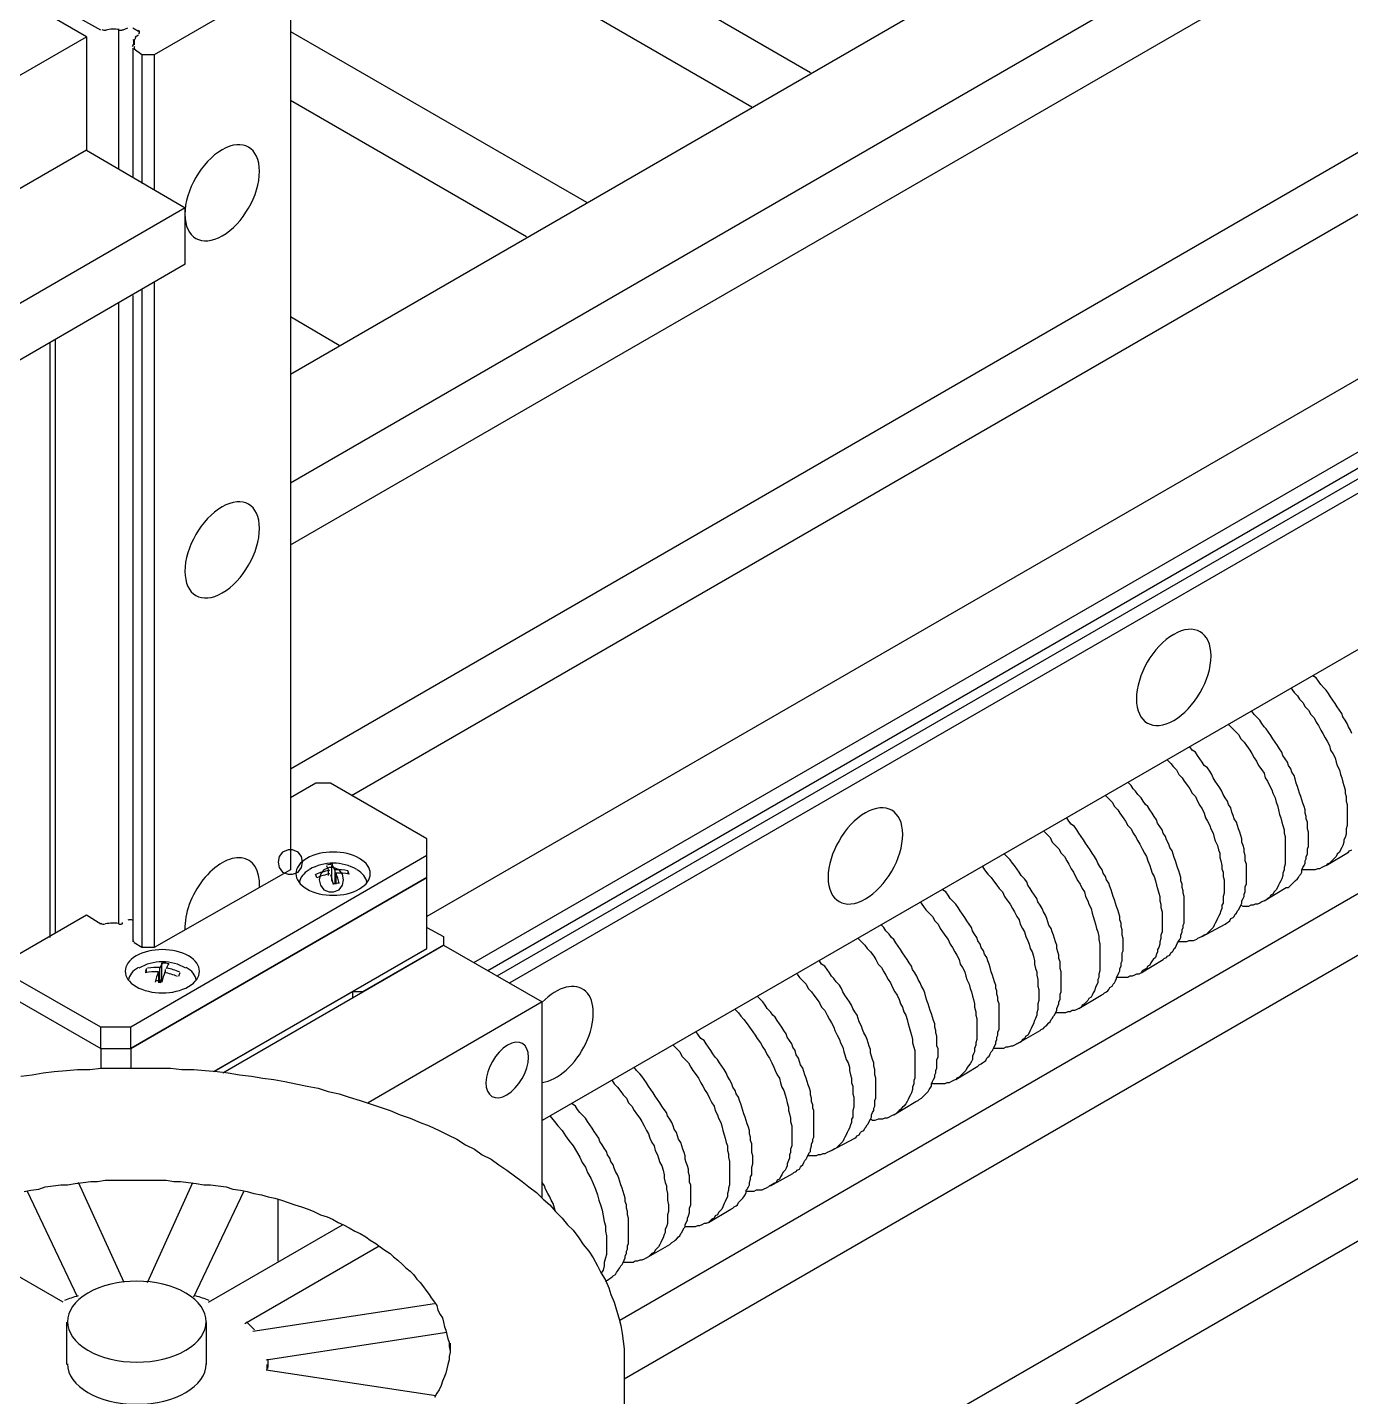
# Model space of a CAD drawing. Extents: x 23 to 317, y -101 to 289.
# Drawn here: x 177.56 to 195.46, y 144.58 to 163.11 of the extents above; entities that cross this region are included whole.
import ezdxf

# ---------------------------------------------------------------- set-up
doc = ezdxf.new("R2010")
doc.units = 0
doc.layers.get('0').update_dxf_attribs({"linetype": 'CONTINUOUS'})

msp = doc.modelspace()

# ---------------------------------------------------------------- linework, layer by layer
at = {"color": 7}
for points in [[(181.114986, 158.419117), (214.029768, 177.435546)], [(181.114986, 156.948233), (215.155445, 176.61005)], [(181.114986, 156.107727), (216.086004, 176.29486)], [(181.114986, 153.075905), (218.502457, 174.673886)], [(181.940482, 152.715689), (219.433016, 174.373706)], [(219.387989, 172.107344), (182.961095, 151.079705)], [(220.108422, 171.537001), (183.591474, 150.449327)], [(220.408602, 171.491974), (183.786591, 150.344263)], [(220.558692, 171.431938), (183.906663, 150.269218)], [(220.633737, 171.281848), (184.086772, 150.179164)], [(173.415358, 171.011685), (188.154216, 162.50157)], [(172.364726, 170.696496), (187.358738, 162.036291)], [(220.633737, 169.165576), (184.522033, 148.318046)], [(178.353326, 162.981859), (175.006314, 164.918023), (163.479386, 168.880404), (155.119361, 164.047499)], [(178.548443, 163.071913), (177.933073, 163.417121), (177.933073, 163.522184), (178.458389, 163.822364)], [(180.994913, 163.972454), (181.114986, 163.897409), (181.114986, 163.807355), (179.268876, 162.741715), (179.103777, 162.741715), (178.998714, 162.81676)], [(181.114986, 163.807355), (181.114986, 151.710084)], [(178.908659, 163.101931), (178.848623, 163.071913)], [(179.05875, 163.056904), (178.983705, 163.101931)], [(165.310487, 155.46234), (178.353326, 162.981859), (178.353326, 161.450939), (165.310487, 153.91641), (165.310487, 155.46234)], [(178.788587, 163.071913), (178.788587, 161.195785)], [(178.998714, 162.951841), (178.998714, 162.876796)], [(179.013723, 162.981859), (179.05875, 163.011877)], [(181.114986, 163.056904), (185.122394, 160.745515)], [(178.983705, 162.831769), (178.983705, 161.075713)], [(179.103777, 162.741715), (179.103777, 161.000668)], [(179.268876, 162.741715), (179.268876, 160.910614)], [(185.572665, 145.616422), (215.155445, 162.711697)], [(185.632701, 144.820944), (215.965932, 162.336471)], [(181.114986, 162.126345), (184.311907, 160.280235)], [(178.353326, 161.450939), (179.689129, 160.67047)], [(179.689129, 159.90501), (179.689129, 160.67047), (176.342117, 158.734306)], [(186.293098, 142.179356), (218.502457, 160.775533)], [(187.238666, 141.879176), (219.433016, 160.475352)], [(179.689129, 159.90501), (176.342117, 157.968846), (175.516621, 158.449135)], [(179.103777, 159.559802), (179.103777, 150.659453)], [(179.268876, 159.664865), (179.268876, 150.659453)], [(178.788587, 159.379694), (178.788587, 150.974642)], [(178.983705, 159.484757), (178.983705, 150.734498)], [(181.114986, 159.199586), (181.775382, 158.809351)], [(177.858028, 158.839369), (177.858028, 150.794534)], [(177.933073, 158.884396), (177.933073, 150.85457)], [(195.478619, 153.556194), (195.463609, 153.601221), (195.433591, 153.646248), (195.418582, 153.691275), (195.388564, 153.736302), (195.358546, 153.781329), (195.343537, 153.826356), (195.313519, 153.871383), (195.283501, 153.91641), (195.253483, 153.961437), (195.223465, 154.006464), (195.193447, 154.051492), (195.163429, 154.096519), (195.133411, 154.141546), (195.103393, 154.171564), (195.058366, 154.216591), (195.028348, 154.261618), (194.99833, 154.306645), (194.953303, 154.336663)], [(194.653122, 154.171564), (194.698149, 154.111528), (194.743176, 154.066501), (194.773195, 154.021474), (194.818222, 153.976446), (194.84824, 153.91641), (194.893267, 153.871383), (194.923285, 153.811347), (194.968312, 153.76632), (194.99833, 153.706284), (195.028348, 153.661257), (195.058366, 153.601221), (195.088384, 153.556194), (195.118402, 153.496158), (195.14842, 153.451131), (195.178438, 153.391095), (195.193447, 153.331059), (195.223465, 153.286031), (195.253483, 153.225995), (195.268492, 153.165959), (195.283501, 153.120932), (195.313519, 153.060896), (195.328528, 153.00086), (195.343537, 152.955833), (195.358546, 152.895797), (195.373555, 152.85077), (195.388564, 152.790734), (195.388564, 152.745707), (195.403573, 152.70068), (195.403573, 152.640644), (195.418582, 152.595617), (195.418582, 152.550589), (195.418582, 152.490553), (195.418582, 152.445526), (195.418582, 152.400499), (195.418582, 152.355472), (195.418582, 152.310445), (195.403573, 152.265418), (195.403573, 152.2354), (195.403573, 152.190373), (195.388564, 152.145346), (195.373555, 152.115328), (195.373555, 152.08531), (195.358546, 152.040283), (195.343537, 152.010265), (195.328528, 151.980247), (195.313519, 151.950229), (195.283501, 151.920211), (195.268492, 151.890193), (195.253483, 151.875184), (195.223465, 151.845165), (195.208456, 151.830156), (195.178438, 151.800138), (195.14842, 151.785129), (195.133411, 151.77012), (195.103393, 151.755111), (195.073375, 151.740102), (195.043357, 151.725093), (195.013339, 151.725093), (194.983321, 151.710084), (194.953303, 151.710084), (194.908276, 151.710084), (194.878258, 151.710084), (194.84824, 151.710084), (194.803213, 151.710084)], [(194.593086, 151.46994), (194.623104, 151.46994), (194.638113, 151.484949), (194.668131, 151.514967), (194.68314, 151.529976), (194.698149, 151.544985), (194.713158, 151.559994), (194.743176, 151.590012), (194.758186, 151.605021), (194.773195, 151.635039), (194.788204, 151.650048), (194.803213, 151.680066), (194.803213, 151.710084), (194.818222, 151.740102), (194.833231, 151.77012), (194.84824, 151.800138), (194.84824, 151.830156), (194.863249, 151.860175), (194.863249, 151.890193), (194.878258, 151.920211), (194.878258, 151.965238), (194.878258, 151.995256), (194.893267, 152.025274), (194.893267, 152.070301), (194.893267, 152.115328), (194.893267, 152.145346), (194.893267, 152.190373), (194.893267, 152.220391), (194.878258, 152.265418), (194.878258, 152.310445), (194.878258, 152.355472), (194.863249, 152.400499), (194.863249, 152.430517), (194.84824, 152.475544), (194.84824, 152.520571), (194.833231, 152.565598), (194.818222, 152.610626), (194.803213, 152.655653), (194.788204, 152.70068), (194.773195, 152.745707), (194.758186, 152.790734), (194.743176, 152.835761), (194.728167, 152.880788), (194.713158, 152.940824), (194.698149, 152.985851), (194.668131, 153.030878), (194.653122, 153.075905), (194.623104, 153.120932), (194.608095, 153.165959), (194.578077, 153.210986), (194.548059, 153.256013), (194.53305, 153.301041), (194.503032, 153.346068), (194.473014, 153.391095), (194.442996, 153.436122), (194.412978, 153.481149), (194.38296, 153.526176), (194.352942, 153.571203), (194.322924, 153.61623), (194.292906, 153.646248), (194.262888, 153.691275), (194.23287, 153.736302), (194.187843, 153.781329), (194.157825, 153.811347), (194.127807, 153.856374)], [(193.812617, 153.676266), (193.857644, 153.631239), (193.902671, 153.586212), (193.947698, 153.541185), (193.977716, 153.481149), (194.022743, 153.436122), (194.052762, 153.391095), (194.097789, 153.331059), (194.127807, 153.286031), (194.157825, 153.225995), (194.187843, 153.180968), (194.217861, 153.120932), (194.262888, 153.060896), (194.292906, 153.015869), (194.307915, 152.955833), (194.337933, 152.910806), (194.367951, 152.85077), (194.397969, 152.790734), (194.412978, 152.745707), (194.442996, 152.685671), (194.458005, 152.625635), (194.473014, 152.580608), (194.488023, 152.520571), (194.503032, 152.460535), (194.518041, 152.415508), (194.53305, 152.355472), (194.548059, 152.310445), (194.563068, 152.250409), (194.563068, 152.205382), (194.578077, 152.160355), (194.578077, 152.100319), (194.578077, 152.055292), (194.578077, 152.010265), (194.578077, 151.965238), (194.578077, 151.920211), (194.578077, 151.875184), (194.578077, 151.830156), (194.578077, 151.785129), (194.563068, 151.740102), (194.563068, 151.710084), (194.548059, 151.665057), (194.548059, 151.635039), (194.53305, 151.590012), (194.518041, 151.559994), (194.503032, 151.529976), (194.488023, 151.499958), (194.473014, 151.46994), (194.458005, 151.439922), (194.427987, 151.409904), (194.412978, 151.379886), (194.38296, 151.364877), (194.367951, 151.334859), (194.337933, 151.31985), (194.322924, 151.304841), (194.292906, 151.289832), (194.262888, 151.274823), (194.23287, 151.259814), (194.202852, 151.244805), (194.172834, 151.244805), (194.142816, 151.229796), (194.112798, 151.229796), (194.08278, 151.214787), (194.037752, 151.214787), (194.007734, 151.214787), (193.977716, 151.229796)], [(193.76759, 150.974642), (193.782599, 150.989651), (193.812617, 151.00466), (193.827626, 151.019669), (193.842635, 151.049687), (193.872653, 151.064696), (193.887662, 151.079705), (193.902671, 151.109723), (193.91768, 151.124732), (193.932689, 151.154751), (193.947698, 151.16976), (193.962707, 151.199778), (193.977716, 151.229796), (193.992725, 151.259814), (193.992725, 151.289832), (194.007734, 151.31985), (194.022743, 151.349868), (194.022743, 151.379886), (194.037752, 151.409904), (194.037752, 151.439922), (194.037752, 151.484949), (194.052762, 151.514967), (194.052762, 151.544985), (194.052762, 151.590012), (194.052762, 151.62003), (194.052762, 151.665057), (194.052762, 151.710084), (194.052762, 151.740102), (194.052762, 151.785129), (194.037752, 151.830156), (194.037752, 151.875184), (194.037752, 151.905202), (194.022743, 151.950229), (194.022743, 151.995256), (194.007734, 152.040283), (193.992725, 152.08531), (193.992725, 152.130337), (193.977716, 152.175364), (193.962707, 152.220391), (193.947698, 152.265418), (193.932689, 152.310445), (193.91768, 152.355472), (193.887662, 152.400499), (193.872653, 152.445526), (193.857644, 152.490553), (193.842635, 152.550589), (193.812617, 152.595617), (193.797608, 152.640644), (193.76759, 152.685671), (193.737572, 152.730698), (193.722563, 152.775725), (193.692545, 152.820752), (193.662527, 152.865779), (193.632509, 152.910806), (193.602491, 152.955833), (193.587482, 153.00086), (193.557464, 153.045887), (193.527446, 153.090914), (193.482419, 153.120932), (193.452401, 153.165959), (193.422383, 153.210986), (193.392365, 153.256013), (193.362347, 153.301041), (193.317319, 153.331059), (193.287301, 153.376086)], [(192.987121, 153.195977), (193.032148, 153.15095), (193.062166, 153.105923), (193.107193, 153.060896), (193.137211, 153.00086), (193.182238, 152.955833), (193.212256, 152.910806), (193.257283, 152.85077), (193.287301, 152.805743), (193.317319, 152.745707), (193.362347, 152.70068), (193.392365, 152.640644), (193.422383, 152.580608), (193.452401, 152.53558), (193.482419, 152.475544), (193.497428, 152.415508), (193.527446, 152.370481), (193.557464, 152.310445), (193.572473, 152.265418), (193.602491, 152.205382), (193.6175, 152.145346), (193.632509, 152.100319), (193.662527, 152.040283), (193.677536, 151.980247), (193.692545, 151.93522), (193.692545, 151.875184), (193.707554, 151.830156), (193.722563, 151.77012), (193.722563, 151.725093), (193.737572, 151.680066), (193.737572, 151.62003), (193.752581, 151.575003), (193.752581, 151.529976), (193.752581, 151.484949), (193.752581, 151.439922), (193.752581, 151.394895), (193.737572, 151.349868), (193.737572, 151.304841), (193.737572, 151.259814), (193.722563, 151.229796), (193.722563, 151.184769), (193.707554, 151.154751), (193.692545, 151.109723), (193.677536, 151.079705), (193.662527, 151.049687), (193.647518, 151.019669), (193.632509, 150.989651), (193.6175, 150.959633), (193.602491, 150.929615), (193.572473, 150.899597), (193.557464, 150.884588), (193.527446, 150.85457), (193.512437, 150.839561), (193.482419, 150.824552), (193.452401, 150.809543), (193.422383, 150.794534), (193.392365, 150.779525), (193.377356, 150.764516), (193.332329, 150.749507), (193.30231, 150.749507), (193.272292, 150.749507), (193.242274, 150.734498), (193.212256, 150.734498), (193.167229, 150.734498), (193.137211, 150.734498)], [(192.927085, 150.494354), (192.942094, 150.509363), (192.972112, 150.524372), (192.987121, 150.539381), (193.017139, 150.55439), (193.032148, 150.584408), (193.047157, 150.599417), (193.062166, 150.614426), (193.077175, 150.644444), (193.092184, 150.659453), (193.107193, 150.689471), (193.122202, 150.719489), (193.137211, 150.749507), (193.15222, 150.764516), (193.167229, 150.794534), (193.167229, 150.824552), (193.182238, 150.869579), (193.182238, 150.899597), (193.197247, 150.929615), (193.197247, 150.959633), (193.212256, 150.989651), (193.212256, 151.034678), (193.212256, 151.064696), (193.212256, 151.109723), (193.212256, 151.139741), (193.212256, 151.184769), (193.212256, 151.229796), (193.212256, 151.259814), (193.212256, 151.304841), (193.212256, 151.349868), (193.197247, 151.394895), (193.197247, 151.424913), (193.182238, 151.46994), (193.182238, 151.514967), (193.167229, 151.559994), (193.167229, 151.605021), (193.15222, 151.650048), (193.137211, 151.695075), (193.122202, 151.740102), (193.107193, 151.785129), (193.092184, 151.830156), (193.077175, 151.875184), (193.062166, 151.920211), (193.047157, 151.965238), (193.017139, 152.010265), (193.00213, 152.055292), (192.972112, 152.115328), (192.957103, 152.160355), (192.927085, 152.205382), (192.912076, 152.250409), (192.882058, 152.295436), (192.85204, 152.340463), (192.837031, 152.38549), (192.807013, 152.430517), (192.776995, 152.475544), (192.746977, 152.520571), (192.716959, 152.565598), (192.686941, 152.595617), (192.656923, 152.640644), (192.626905, 152.685671), (192.581877, 152.730698), (192.551859, 152.775725), (192.521841, 152.805743), (192.491823, 152.85077), (192.446796, 152.895797)], [(182.961095, 151.905202), (182.961095, 152.130337), (181.65531, 152.880788), (181.460193, 152.880788), (181.114986, 152.685671)], [(192.146616, 152.715689), (192.191643, 152.670662), (192.23667, 152.625635), (192.266688, 152.565598), (192.311715, 152.520571), (192.341733, 152.475544), (192.38676, 152.415508), (192.416778, 152.370481), (192.446796, 152.310445), (192.491823, 152.265418), (192.521841, 152.205382), (192.551859, 152.160355), (192.581877, 152.100319), (192.611896, 152.055292), (192.641914, 151.995256), (192.671932, 151.93522), (192.70195, 151.890193), (192.716959, 151.830156), (192.746977, 151.77012), (192.761986, 151.725093), (192.776995, 151.665057), (192.807013, 151.62003), (192.822022, 151.559994), (192.837031, 151.499958), (192.85204, 151.454931), (192.867049, 151.394895), (192.882058, 151.349868), (192.882058, 151.289832), (192.897067, 151.244805), (192.897067, 151.199778), (192.912076, 151.139741), (192.912076, 151.094714), (192.912076, 151.049687), (192.912076, 151.00466), (192.912076, 150.959633), (192.912076, 150.914606), (192.912076, 150.869579), (192.897067, 150.824552), (192.897067, 150.779525), (192.882058, 150.734498), (192.882058, 150.70448), (192.867049, 150.659453), (192.85204, 150.629435), (192.85204, 150.599417), (192.837031, 150.569399), (192.822022, 150.524372), (192.792004, 150.494354), (192.776995, 150.479345), (192.761986, 150.449327), (192.746977, 150.419308), (192.716959, 150.404299), (192.70195, 150.374281), (192.671932, 150.359272), (192.641914, 150.344263), (192.626905, 150.314245), (192.596886, 150.299236), (192.566868, 150.299236), (192.53685, 150.284227), (192.506832, 150.269218), (192.476814, 150.269218), (192.446796, 150.254209), (192.401769, 150.254209), (192.371751, 150.254209), (192.341733, 150.254209), (192.296706, 150.254209)], [(192.08658, 150.014065), (192.116598, 150.029074), (192.131607, 150.044083), (192.161625, 150.059092), (192.176634, 150.074101), (192.191643, 150.08911), (192.206652, 150.119128), (192.23667, 150.134137), (192.251679, 150.164155), (192.266688, 150.179164), (192.281697, 150.209182), (192.296706, 150.2392), (192.296706, 150.254209), (192.311715, 150.284227), (192.326724, 150.314245), (192.341733, 150.344263), (192.341733, 150.374281), (192.356742, 150.404299), (192.356742, 150.449327), (192.371751, 150.479345), (192.371751, 150.509363), (192.371751, 150.539381), (192.371751, 150.584408), (192.38676, 150.614426), (192.38676, 150.659453), (192.38676, 150.70448), (192.38676, 150.734498), (192.38676, 150.779525), (192.371751, 150.824552), (192.371751, 150.85457), (192.371751, 150.899597), (192.356742, 150.944624), (192.356742, 150.989651), (192.341733, 151.034678), (192.341733, 151.079705), (192.326724, 151.124732), (192.311715, 151.16976), (192.296706, 151.214787), (192.281697, 151.259814), (192.266688, 151.304841), (192.251679, 151.349868), (192.23667, 151.394895), (192.221661, 151.439922), (192.206652, 151.484949), (192.191643, 151.529976), (192.161625, 151.575003), (192.146616, 151.62003), (192.116598, 151.665057), (192.101589, 151.710084), (192.071571, 151.755111), (192.041553, 151.800138), (192.026544, 151.845165), (191.996526, 151.890193), (191.966508, 151.93522), (191.93649, 151.980247), (191.906472, 152.025274), (191.876453, 152.070301), (191.846435, 152.115328), (191.816417, 152.160355), (191.786399, 152.205382), (191.756381, 152.250409), (191.726363, 152.295436), (191.681336, 152.325454), (191.651318, 152.370481), (191.6213, 152.415508)], [(191.306111, 152.2354), (191.351138, 152.190373), (191.396165, 152.145346), (191.426183, 152.08531), (191.47121, 152.040283), (191.516237, 151.995256), (191.546255, 151.93522), (191.591282, 151.890193), (191.6213, 151.830156), (191.651318, 151.785129), (191.681336, 151.725093), (191.711354, 151.680066), (191.741372, 151.62003), (191.77139, 151.559994), (191.801408, 151.514967), (191.831426, 151.454931), (191.861444, 151.409904), (191.876453, 151.349868), (191.906472, 151.289832), (191.921481, 151.244805), (191.951499, 151.184769), (191.966508, 151.124732), (191.981517, 151.079705), (191.996526, 151.019669), (192.011535, 150.974642), (192.026544, 150.914606), (192.041553, 150.869579), (192.056562, 150.809543), (192.056562, 150.764516), (192.071571, 150.70448), (192.071571, 150.659453), (192.071571, 150.614426), (192.071571, 150.569399), (192.071571, 150.524372), (192.071571, 150.464336), (192.071571, 150.419308), (192.071571, 150.38929), (192.071571, 150.344263), (192.056562, 150.299236), (192.056562, 150.254209), (192.041553, 150.224191), (192.041553, 150.179164), (192.026544, 150.149146), (192.011535, 150.119128), (191.996526, 150.074101), (191.981517, 150.044083), (191.966508, 150.014065), (191.951499, 149.984047), (191.921481, 149.969038), (191.906472, 149.93902), (191.876453, 149.909002), (191.861444, 149.893993), (191.831426, 149.878984), (191.816417, 149.848966), (191.786399, 149.833957), (191.756381, 149.818948), (191.726363, 149.803939), (191.696345, 149.803939), (191.666327, 149.78893), (191.636309, 149.78893), (191.606291, 149.773921), (191.576273, 149.773921), (191.531246, 149.773921), (191.501228, 149.773921), (191.47121, 149.773921)], [(195.433591, 151.950229), (195.4486, 151.965238), (195.478619, 151.980247)], [(178.953687, 149.293632), (182.961095, 151.605021), (182.961095, 151.905202), (178.953687, 149.578803)], [(181.114986, 151.815147), (181.114986, 151.710084), (179.268876, 150.659453), (179.103777, 150.659453), (178.998714, 150.719489)], [(191.261084, 149.533776), (191.276093, 149.548785), (191.306111, 149.563794), (191.32112, 149.578803), (191.336129, 149.593812), (191.351138, 149.608821), (191.381156, 149.638839), (191.396165, 149.653848), (191.411174, 149.683866), (191.426183, 149.698875), (191.441192, 149.728894), (191.456201, 149.743903), (191.47121, 149.773921), (191.486219, 149.803939), (191.486219, 149.833957), (191.501228, 149.863975), (191.516237, 149.893993), (191.516237, 149.924011), (191.531246, 149.954029), (191.531246, 149.999056), (191.531246, 150.029074), (191.546255, 150.059092), (191.546255, 150.104119), (191.546255, 150.134137), (191.546255, 150.179164), (191.546255, 150.209182), (191.546255, 150.254209), (191.546255, 150.299236), (191.546255, 150.329254), (191.531246, 150.374281), (191.531246, 150.419308), (191.531246, 150.464336), (191.516237, 150.509363), (191.516237, 150.55439), (191.501228, 150.599417), (191.486219, 150.644444), (191.486219, 150.689471), (191.47121, 150.734498), (191.456201, 150.779525), (191.441192, 150.824552), (191.426183, 150.869579), (191.411174, 150.914606), (191.381156, 150.959633), (191.366147, 151.00466), (191.351138, 151.049687), (191.336129, 151.094714), (191.306111, 151.139741), (191.291102, 151.184769), (191.261084, 151.229796), (191.231066, 151.274823), (191.216057, 151.31985), (191.186039, 151.364877), (191.15602, 151.409904), (191.126002, 151.454931), (191.095984, 151.499958), (191.080975, 151.544985), (191.050957, 151.590012), (191.00593, 151.635039), (190.975912, 151.680066), (190.945894, 151.725093), (190.915876, 151.77012), (190.885858, 151.800138), (190.85584, 151.845165), (190.810813, 151.890193), (190.780795, 151.920211)], [(195.133411, 151.77012), (195.433591, 151.950229)], [(180.079363, 148.978442), (182.961095, 150.644444), (182.961095, 151.605021), (178.953687, 149.293632)], [(181.625292, 151.695075), (181.625292, 151.635039)], [(181.670319, 151.77012), (181.670319, 151.575003)], [(181.715346, 151.710084), (181.715346, 151.514967)], [(181.730355, 151.650048), (181.730355, 151.514967)], [(181.895455, 151.650048), (181.895455, 151.695075)], [(190.480615, 151.755111), (190.510633, 151.710084), (190.55566, 151.650048), (190.600687, 151.605021), (190.630705, 151.559994), (190.675732, 151.499958), (190.70575, 151.454931), (190.750777, 151.409904), (190.780795, 151.349868), (190.810813, 151.304841), (190.85584, 151.244805), (190.885858, 151.184769), (190.915876, 151.139741), (190.945894, 151.079705), (190.975912, 151.034678), (190.990921, 150.974642), (191.020939, 150.914606), (191.050957, 150.869579), (191.065966, 150.809543), (191.095984, 150.749507), (191.110993, 150.70448), (191.126002, 150.644444), (191.15602, 150.599417), (191.17103, 150.539381), (191.186039, 150.479345), (191.186039, 150.434318), (191.201048, 150.374281), (191.216057, 150.329254), (191.216057, 150.284227), (191.231066, 150.224191), (191.231066, 150.179164), (191.231066, 150.134137), (191.246075, 150.08911), (191.246075, 150.029074), (191.246075, 149.984047), (191.246075, 149.93902), (191.231066, 149.893993), (191.231066, 149.863975), (191.231066, 149.818948), (191.216057, 149.773921), (191.216057, 149.743903), (191.201048, 149.698875), (191.186039, 149.668857), (191.17103, 149.62383), (191.15602, 149.593812), (191.141011, 149.563794), (191.126002, 149.533776), (191.110993, 149.503758), (191.095984, 149.47374), (191.065966, 149.458731), (191.050957, 149.428713), (191.020939, 149.413704), (191.00593, 149.383686), (190.975912, 149.368677), (190.945894, 149.353668), (190.915876, 149.338659), (190.885858, 149.32365), (190.870849, 149.32365), (190.825822, 149.308641), (190.795804, 149.308641), (190.765786, 149.293632), (190.735768, 149.293632), (190.70575, 149.293632), (190.660723, 149.293632), (190.630705, 149.293632)], [(181.670319, 151.575003), (181.700337, 151.514967)], [(190.420578, 149.053488), (190.435587, 149.068497), (190.465606, 149.083506), (190.480615, 149.098515), (190.510633, 149.113524), (190.525642, 149.128533), (190.540651, 149.158551), (190.55566, 149.17356), (190.570669, 149.188569), (190.585678, 149.218587), (190.600687, 149.248605), (190.615696, 149.263614), (190.630705, 149.293632), (190.645714, 149.32365), (190.660723, 149.353668), (190.660723, 149.383686), (190.675732, 149.413704), (190.675732, 149.443722), (190.690741, 149.47374), (190.690741, 149.518767), (190.70575, 149.548785), (190.70575, 149.578803), (190.70575, 149.62383), (190.70575, 149.653848), (190.70575, 149.698875), (190.70575, 149.728894), (190.70575, 149.773921), (190.70575, 149.818948), (190.70575, 149.848966), (190.70575, 149.893993), (190.690741, 149.93902), (190.690741, 149.984047), (190.675732, 150.029074), (190.675732, 150.074101), (190.660723, 150.104119), (190.660723, 150.149146), (190.645714, 150.194173), (190.630705, 150.2392), (190.615696, 150.284227), (190.600687, 150.329254), (190.585678, 150.38929), (190.570669, 150.434318), (190.55566, 150.479345), (190.540651, 150.524372), (190.510633, 150.569399), (190.495624, 150.614426), (190.465606, 150.659453), (190.450597, 150.70448), (190.420578, 150.749507), (190.405569, 150.794534), (190.375551, 150.839561), (190.345533, 150.884588), (190.330524, 150.929615), (190.300506, 150.974642), (190.270488, 151.019669), (190.24047, 151.064696), (190.210452, 151.109723), (190.180434, 151.154751), (190.150416, 151.199778), (190.120398, 151.244805), (190.075371, 151.289832), (190.045353, 151.31985), (190.015335, 151.364877), (189.985317, 151.409904), (189.94029, 151.439922)], [(194.292906, 151.289832), (194.593086, 151.46994)], [(189.640109, 151.274823), (189.685136, 151.214787), (189.715154, 151.16976), (189.760182, 151.124732), (189.805209, 151.079705), (189.835227, 151.019669), (189.880254, 150.974642), (189.910272, 150.914606), (189.94029, 150.869579), (189.985317, 150.809543), (190.015335, 150.764516), (190.045353, 150.70448), (190.075371, 150.659453), (190.105389, 150.599417), (190.135407, 150.55439), (190.165425, 150.494354), (190.180434, 150.434318), (190.210452, 150.38929), (190.24047, 150.329254), (190.255479, 150.269218), (190.270488, 150.224191), (190.300506, 150.164155), (190.315515, 150.104119), (190.330524, 150.059092), (190.345533, 149.999056), (190.360542, 149.954029), (190.375551, 149.893993), (190.375551, 149.848966), (190.39056, 149.78893), (190.39056, 149.743903), (190.405569, 149.698875), (190.405569, 149.653848), (190.405569, 149.593812), (190.405569, 149.548785), (190.405569, 149.503758), (190.405569, 149.458731), (190.405569, 149.413704), (190.39056, 149.368677), (190.39056, 149.338659), (190.375551, 149.293632), (190.375551, 149.248605), (190.360542, 149.218587), (190.345533, 149.188569), (190.345533, 149.143542), (190.330524, 149.113524), (190.315515, 149.083506), (190.285497, 149.053488), (190.270488, 149.02347), (190.255479, 148.993452), (190.24047, 148.978442), (190.210452, 148.948424), (190.195443, 148.933415), (190.165425, 148.903397), (190.135407, 148.888388), (190.120398, 148.873379), (190.09038, 148.85837), (190.060362, 148.843361), (190.030344, 148.828352), (190.000326, 148.828352), (189.970308, 148.813343), (189.94029, 148.813343), (189.895263, 148.813343), (189.865245, 148.813343), (189.835227, 148.813343), (189.7902, 148.813343)], [(178.548443, 150.974642), (178.353326, 151.094714), (177.242658, 150.449327), (177.242658, 150.329254), (177.242658, 150.044083), (178.548443, 149.293632), (178.548443, 149.578803), (177.242658, 150.329254)], [(178.848623, 150.989651), (178.833614, 150.989651)], [(182.961095, 150.929615), (183.18623, 150.809543), (183.18623, 150.689471), (182.090572, 150.059092), (181.955491, 150.059092), (181.955491, 149.984047)], [(189.580073, 148.573199), (189.610091, 148.588208), (189.6251, 148.603217), (189.655118, 148.618226), (189.670127, 148.633235), (189.685136, 148.648244), (189.700145, 148.663253), (189.730164, 148.693271), (189.745173, 148.70828), (189.760182, 148.738298), (189.775191, 148.753307), (189.7902, 148.783325), (189.7902, 148.813343), (189.805209, 148.843361), (189.820218, 148.873379), (189.835227, 148.903397), (189.835227, 148.933415), (189.850236, 148.963433), (189.850236, 148.993452), (189.865245, 149.02347), (189.865245, 149.068497), (189.865245, 149.098515), (189.865245, 149.143542), (189.880254, 149.17356), (189.880254, 149.218587), (189.880254, 149.248605), (189.880254, 149.293632), (189.865245, 149.32365), (189.865245, 149.368677), (189.865245, 149.413704), (189.865245, 149.458731), (189.850236, 149.503758), (189.850236, 149.533776), (189.835227, 149.578803), (189.835227, 149.62383), (189.820218, 149.668857), (189.805209, 149.713885), (189.7902, 149.758912), (189.775191, 149.803939), (189.760182, 149.848966), (189.745173, 149.893993), (189.730164, 149.93902), (189.715154, 149.984047), (189.700145, 150.044083), (189.685136, 150.08911), (189.655118, 150.134137), (189.640109, 150.179164), (189.610091, 150.224191), (189.595082, 150.269218), (189.565064, 150.314245), (189.535046, 150.359272), (189.520037, 150.404299), (189.490019, 150.449327), (189.460001, 150.494354), (189.429983, 150.539381), (189.399965, 150.584408), (189.369947, 150.629435), (189.339929, 150.674462), (189.309911, 150.719489), (189.279893, 150.764516), (189.249875, 150.794534), (189.219857, 150.839561), (189.17483, 150.884588), (189.144812, 150.929615), (189.114794, 150.959633)], [(193.452401, 150.809543), (193.76759, 150.974642)], [(180.199435, 148.963433), (183.18623, 150.689471)], [(183.18623, 150.689471), (184.522033, 149.924011)], [(188.799604, 150.779525), (188.844631, 150.734498), (188.889658, 150.689471), (188.919676, 150.644444), (188.964703, 150.599417), (189.009731, 150.539381), (189.039749, 150.494354), (189.069767, 150.434318), (189.114794, 150.38929), (189.144812, 150.329254), (189.17483, 150.284227), (189.204848, 150.224191), (189.234866, 150.179164), (189.264884, 150.119128), (189.294902, 150.059092), (189.32492, 150.014065), (189.354938, 149.954029), (189.369947, 149.893993), (189.399965, 149.848966), (189.414974, 149.78893), (189.444992, 149.743903), (189.460001, 149.683866), (189.47501, 149.62383), (189.490019, 149.578803), (189.505028, 149.518767), (189.520037, 149.47374), (189.535046, 149.413704), (189.535046, 149.368677), (189.550055, 149.308641), (189.565064, 149.263614), (189.565064, 149.218587), (189.565064, 149.158551), (189.565064, 149.113524), (189.565064, 149.068497), (189.565064, 149.02347), (189.565064, 148.978442), (189.565064, 148.933415), (189.565064, 148.888388), (189.550055, 148.85837), (189.550055, 148.813343), (189.535046, 148.768316), (189.535046, 148.738298), (189.520037, 148.693271), (189.505028, 148.663253), (189.490019, 148.633235), (189.47501, 148.603217), (189.460001, 148.573199), (189.444992, 148.543181), (189.414974, 148.513163), (189.399965, 148.498154), (189.369947, 148.468136), (189.354938, 148.453127), (189.32492, 148.423109), (189.309911, 148.4081), (189.279893, 148.393091), (189.249875, 148.378082), (189.219857, 148.363073), (189.189839, 148.348064), (189.159821, 148.348064), (189.129803, 148.333055), (189.099785, 148.333055), (189.069767, 148.333055), (189.02474, 148.318046), (188.994721, 148.318046), (188.964703, 148.333055)], [(188.754577, 148.077901), (188.769586, 148.09291), (188.784595, 148.107919), (188.814613, 148.122928), (188.829622, 148.152946), (188.844631, 148.167955), (188.874649, 148.182964), (188.889658, 148.212982), (188.904667, 148.227991), (188.919676, 148.258009), (188.934685, 148.273019), (188.949694, 148.303037), (188.964703, 148.333055), (188.979712, 148.363073), (188.979712, 148.393091), (188.994721, 148.423109), (189.009731, 148.453127), (189.009731, 148.483145), (189.02474, 148.513163), (189.02474, 148.543181), (189.02474, 148.588208), (189.039749, 148.618226), (189.039749, 148.648244), (189.039749, 148.693271), (189.039749, 148.723289), (189.039749, 148.768316), (189.039749, 148.813343), (189.039749, 148.843361), (189.039749, 148.888388), (189.02474, 148.933415), (189.02474, 148.978442), (189.02474, 149.008461), (189.009731, 149.053488), (189.009731, 149.098515), (188.994721, 149.143542), (188.979712, 149.188569), (188.964703, 149.233596), (188.964703, 149.278623), (188.949694, 149.32365), (188.934685, 149.368677), (188.919676, 149.413704), (188.904667, 149.458731), (188.874649, 149.503758), (188.85964, 149.548785), (188.844631, 149.593812), (188.814613, 149.653848), (188.799604, 149.698875), (188.784595, 149.743903), (188.754577, 149.78893), (188.724559, 149.833957), (188.70955, 149.878984), (188.679532, 149.924011), (188.649514, 149.969038), (188.619496, 150.014065), (188.589478, 150.059092), (188.574469, 150.104119), (188.544451, 150.149146), (188.499424, 150.194173), (188.469406, 150.2392), (188.439388, 150.269218), (188.40937, 150.314245), (188.379352, 150.359272), (188.349334, 150.404299), (188.304307, 150.434318), (188.274288, 150.479345)], [(192.626905, 150.314245), (192.927085, 150.494354)], [(179.163813, 150.359272), (179.163813, 150.314245)], [(179.328912, 150.329254), (179.328912, 150.179164)], [(179.343921, 150.374281), (179.343921, 150.179164)], [(179.388948, 150.2392), (179.373939, 150.2392), (179.373939, 150.449327)], [(179.418966, 150.359272), (179.418966, 150.314245)], [(187.974108, 150.299236), (188.004126, 150.254209), (188.049153, 150.209182), (188.09418, 150.164155), (188.124198, 150.104119), (188.169225, 150.059092), (188.199243, 150.014065), (188.24427, 149.954029), (188.274288, 149.909002), (188.304307, 149.848966), (188.349334, 149.803939), (188.379352, 149.743903), (188.40937, 149.683866), (188.439388, 149.638839), (188.469406, 149.578803), (188.484415, 149.533776), (188.514433, 149.47374), (188.544451, 149.413704), (188.55946, 149.368677), (188.589478, 149.308641), (188.604487, 149.248605), (188.619496, 149.203578), (188.634505, 149.143542), (188.664523, 149.098515), (188.679532, 149.038479), (188.679532, 148.993452), (188.694541, 148.933415), (188.70955, 148.888388), (188.70955, 148.828352), (188.724559, 148.783325), (188.724559, 148.738298), (188.724559, 148.678262), (188.739568, 148.633235), (188.739568, 148.588208), (188.739568, 148.543181), (188.739568, 148.498154), (188.724559, 148.453127), (188.724559, 148.4081), (188.724559, 148.363073), (188.70955, 148.333055), (188.70955, 148.288028), (188.694541, 148.258009), (188.679532, 148.212982), (188.664523, 148.182964), (188.649514, 148.152946), (188.634505, 148.122928), (188.619496, 148.09291), (188.604487, 148.062892), (188.589478, 148.032874), (188.55946, 148.002856), (188.544451, 147.987847), (188.514433, 147.957829), (188.499424, 147.94282), (188.469406, 147.927811), (188.439388, 147.912802), (188.40937, 147.897793), (188.379352, 147.882784), (188.349334, 147.867775), (188.319316, 147.867775), (188.289298, 147.852766), (188.259279, 147.852766), (188.229261, 147.837757), (188.199243, 147.837757), (188.154216, 147.837757), (188.124198, 147.837757)], [(179.35893, 150.179164), (179.373939, 150.2392)], [(177.242658, 150.044083), (178.548443, 149.293632), (178.548443, 149.02347)], [(181.955491, 150.059092), (180.079363, 148.978442)], [(184.522033, 147.267414), (184.522033, 149.924011), (182.165617, 148.55819)], [(187.914072, 147.597613), (187.929081, 147.612622), (187.959099, 147.627631), (187.974108, 147.64264), (188.004126, 147.657649), (188.019135, 147.687667), (188.034144, 147.702676), (188.049153, 147.717685), (188.064162, 147.747703), (188.079171, 147.777721), (188.09418, 147.79273), (188.109189, 147.822748), (188.124198, 147.852766), (188.139207, 147.882784), (188.154216, 147.897793), (188.154216, 147.927811), (188.169225, 147.972838), (188.169225, 148.002856), (188.184234, 148.032874), (188.184234, 148.062892), (188.199243, 148.09291), (188.199243, 148.137937), (188.199243, 148.167955), (188.199243, 148.212982), (188.199243, 148.243), (188.199243, 148.288028), (188.199243, 148.333055), (188.199243, 148.363073), (188.199243, 148.4081), (188.199243, 148.453127), (188.184234, 148.483145), (188.184234, 148.528172), (188.169225, 148.573199), (188.169225, 148.618226), (188.154216, 148.663253), (188.154216, 148.70828), (188.139207, 148.753307), (188.124198, 148.798334), (188.109189, 148.843361), (188.09418, 148.888388), (188.079171, 148.933415), (188.064162, 148.978442), (188.049153, 149.02347), (188.019135, 149.068497), (188.004126, 149.113524), (187.989117, 149.158551), (187.959099, 149.203578), (187.94409, 149.263614), (187.914072, 149.308641), (187.899063, 149.353668), (187.869045, 149.398695), (187.839027, 149.443722), (187.824018, 149.488749), (187.794, 149.533776), (187.763982, 149.578803), (187.733964, 149.62383), (187.703946, 149.668857), (187.673928, 149.713885), (187.64391, 149.743903), (187.613892, 149.78893), (187.568865, 149.833957), (187.538846, 149.878984), (187.508828, 149.924011), (187.47881, 149.954029), (187.433783, 149.999056)], [(191.786399, 149.833957), (192.08658, 150.014065)], [(187.133603, 149.818948), (187.17863, 149.773921), (187.208648, 149.728894), (187.253675, 149.683866), (187.298702, 149.62383), (187.32872, 149.578803), (187.373747, 149.518767), (187.403765, 149.47374), (187.433783, 149.428713), (187.47881, 149.368677), (187.508828, 149.308641), (187.538846, 149.263614), (187.568865, 149.203578), (187.598883, 149.158551), (187.628901, 149.098515), (187.658919, 149.038479), (187.673928, 148.993452), (187.703946, 148.933415), (187.733964, 148.888388), (187.748973, 148.828352), (187.763982, 148.768316), (187.794, 148.723289), (187.809009, 148.663253), (187.824018, 148.618226), (187.839027, 148.55819), (187.854036, 148.498154), (187.854036, 148.453127), (187.869045, 148.4081), (187.884054, 148.348064), (187.884054, 148.303037), (187.899063, 148.243), (187.899063, 148.197973), (187.899063, 148.152946), (187.899063, 148.107919), (187.899063, 148.062892), (187.899063, 148.017865), (187.899063, 147.972838), (187.884054, 147.927811), (187.884054, 147.882784), (187.869045, 147.852766), (187.869045, 147.807739), (187.854036, 147.777721), (187.839027, 147.732694), (187.839027, 147.702676), (187.824018, 147.672658), (187.809009, 147.64264), (187.778991, 147.612622), (187.763982, 147.582604), (187.748973, 147.552586), (187.733964, 147.522567), (187.703946, 147.507558), (187.688937, 147.47754), (187.658919, 147.462531), (187.628901, 147.447522), (187.598883, 147.432513), (187.583874, 147.417504), (187.553855, 147.402495), (187.523837, 147.387486), (187.493819, 147.372477), (187.463801, 147.372477), (187.418774, 147.372477), (187.388756, 147.357468), (187.358738, 147.357468), (187.32872, 147.357468), (187.283693, 147.357468)], [(178.548443, 149.293632), (178.953687, 149.293632), (178.953687, 149.578803), (178.548443, 149.578803)], [(187.073567, 147.117324), (187.103585, 147.132333), (187.118594, 147.147342), (187.148612, 147.162351), (187.163621, 147.17736), (187.17863, 147.207378), (187.193639, 147.222387), (187.208648, 147.237396), (187.238666, 147.267414), (187.253675, 147.282423), (187.268684, 147.312441), (187.283693, 147.342459), (187.283693, 147.372477), (187.298702, 147.387486), (187.313711, 147.417504), (187.32872, 147.447522), (187.32872, 147.47754), (187.343729, 147.522567), (187.343729, 147.552586), (187.358738, 147.582604), (187.358738, 147.612622), (187.358738, 147.657649), (187.358738, 147.687667), (187.373747, 147.732694), (187.373747, 147.762712), (187.373747, 147.807739), (187.373747, 147.837757), (187.358738, 147.882784), (187.358738, 147.927811), (187.358738, 147.972838), (187.358738, 148.002856), (187.343729, 148.047883), (187.343729, 148.09291), (187.32872, 148.137937), (187.32872, 148.182964), (187.313711, 148.227991), (187.298702, 148.273019), (187.283693, 148.318046), (187.268684, 148.363073), (187.253675, 148.4081), (187.238666, 148.453127), (187.223657, 148.498154), (187.208648, 148.543181), (187.193639, 148.588208), (187.17863, 148.633235), (187.148612, 148.678262), (187.133603, 148.723289), (187.103585, 148.768316), (187.088576, 148.813343), (187.058558, 148.873379), (187.02854, 148.918406), (187.013531, 148.963433), (186.983513, 149.008461), (186.953495, 149.053488), (186.923477, 149.098515), (186.893459, 149.143542), (186.863441, 149.17356), (186.833422, 149.218587), (186.803404, 149.263614), (186.773386, 149.308641), (186.743368, 149.353668), (186.71335, 149.398695), (186.668323, 149.428713), (186.638305, 149.47374), (186.608287, 149.518767)], [(190.945894, 149.353668), (191.261084, 149.533776)], [(178.548443, 149.293632), (178.953687, 149.293632), (178.953687, 149.02347)], [(186.293098, 149.338659), (186.338125, 149.293632), (186.383152, 149.248605), (186.41317, 149.188569), (186.458197, 149.143542), (186.503224, 149.098515), (186.533242, 149.038479), (186.56326, 148.993452), (186.608287, 148.933415), (186.638305, 148.888388), (186.668323, 148.828352), (186.698341, 148.783325), (186.728359, 148.723289), (186.758377, 148.678262), (186.788395, 148.618226), (186.818413, 148.55819), (186.848432, 148.513163), (186.863441, 148.453127), (186.893459, 148.393091), (186.908468, 148.348064), (186.938486, 148.288028), (186.953495, 148.243), (186.968504, 148.182964), (186.983513, 148.122928), (186.998522, 148.077901), (187.013531, 148.017865), (187.02854, 147.972838), (187.02854, 147.912802), (187.043549, 147.867775), (187.043549, 147.822748), (187.058558, 147.762712), (187.058558, 147.717685), (187.058558, 147.672658), (187.058558, 147.627631), (187.058558, 147.582604), (187.058558, 147.537576), (187.058558, 147.492549), (187.058558, 147.447522), (187.043549, 147.402495), (187.043549, 147.372477), (187.02854, 147.32745), (187.02854, 147.282423), (187.013531, 147.252405), (186.998522, 147.222387), (186.983513, 147.192369), (186.968504, 147.147342), (186.953495, 147.117324), (186.938486, 147.102315), (186.908468, 147.072297), (186.893459, 147.042279), (186.863441, 147.02727), (186.848432, 146.997252), (186.818413, 146.982243), (186.803404, 146.967234), (186.773386, 146.937216), (186.743368, 146.922207), (186.71335, 146.922207), (186.683332, 146.907198), (186.653314, 146.892189), (186.623296, 146.892189), (186.593278, 146.87718), (186.56326, 146.87718), (186.518233, 146.87718), (186.488215, 146.87718), (186.458197, 146.87718)], [(177.467793, 148.918406), (177.617884, 148.933415), (177.767974, 148.963433), (177.918064, 148.978442), (178.083163, 148.993452), (178.233254, 149.008461), (178.398353, 149.008461), (178.548443, 149.02347), (178.713542, 149.02347), (178.863632, 149.02347), (179.028732, 149.02347), (179.178822, 149.02347), (179.328912, 149.02347), (179.494011, 149.02347), (179.644101, 149.008461), (179.809201, 149.008461), (179.959291, 148.993452), (180.12439, 148.978442), (180.27448, 148.963433), (180.424571, 148.933415), (180.58967, 148.918406), (180.73976, 148.888388), (180.88985, 148.873379), (181.03994, 148.843361), (181.190031, 148.813343), (181.340121, 148.783325), (181.490211, 148.753307), (181.625292, 148.70828), (181.775382, 148.678262), (181.910464, 148.633235), (182.060554, 148.588208), (182.195635, 148.543181), (182.330716, 148.498154), (182.465797, 148.453127), (182.600879, 148.393091), (182.73596, 148.348064), (182.871041, 148.288028), (182.991113, 148.243), (183.126194, 148.182964), (183.246266, 148.122928), (183.366339, 148.062892), (183.486411, 147.987847), (183.606483, 147.927811), (183.711546, 147.852766), (183.831618, 147.79273), (183.936681, 147.717685), (184.041745, 147.64264), (184.146808, 147.567595), (184.251871, 147.492549), (184.341925, 147.417504), (184.446988, 147.342459), (184.537042, 147.252405), (184.627096, 147.17736), (184.702142, 147.087306), (184.792196, 146.997252), (184.867241, 146.907198), (184.942286, 146.832153), (185.017331, 146.727089), (185.077367, 146.637035), (185.152412, 146.546981), (185.212448, 146.456927), (185.272484, 146.351864), (185.317511, 146.26181), (185.377547, 146.156747), (185.422575, 146.051683), (185.452593, 145.961629), (185.49762, 145.856566), (185.527638, 145.751503), (185.557656, 145.64644), (185.587674, 145.541377), (185.602683, 145.436314), (185.617692, 145.33125), (185.632701, 145.226187), (185.632701, 145.121124), (185.632701, 145.016061)], [(186.248071, 146.637035), (186.26308, 146.652044), (186.278089, 146.667053), (186.308107, 146.682062), (186.323116, 146.697071), (186.338125, 146.71208), (186.368143, 146.742098), (186.383152, 146.757107), (186.398161, 146.787125), (186.41317, 146.802134), (186.428179, 146.832153), (186.443188, 146.862171), (186.458197, 146.87718), (186.458197, 146.907198), (186.473206, 146.937216), (186.488215, 146.967234), (186.488215, 146.997252), (186.503224, 147.02727), (186.518233, 147.072297), (186.518233, 147.102315), (186.518233, 147.132333), (186.533242, 147.17736), (186.533242, 147.207378), (186.533242, 147.237396), (186.533242, 147.282423), (186.533242, 147.32745), (186.533242, 147.357468), (186.533242, 147.402495), (186.533242, 147.447522), (186.518233, 147.47754), (186.518233, 147.522567), (186.518233, 147.567595), (186.503224, 147.612622), (186.503224, 147.657649), (186.488215, 147.702676), (186.473206, 147.747703), (186.458197, 147.79273), (186.458197, 147.837757), (186.443188, 147.882784), (186.428179, 147.927811), (186.41317, 147.972838), (186.398161, 148.017865), (186.368143, 148.062892), (186.353134, 148.107919), (186.338125, 148.152946), (186.308107, 148.197973), (186.293098, 148.243), (186.278089, 148.288028), (186.248071, 148.333055), (186.218053, 148.378082), (186.203044, 148.423109), (186.173026, 148.468136), (186.143008, 148.513163), (186.112989, 148.55819), (186.082971, 148.603217), (186.052953, 148.648244), (186.022935, 148.693271), (185.992917, 148.738298), (185.962899, 148.783325), (185.932881, 148.828352), (185.902863, 148.873379), (185.872845, 148.918406), (185.842827, 148.948424), (185.7978, 148.993452), (185.767782, 149.038479)], [(190.120398, 148.873379), (190.420578, 149.053488)], [(185.467602, 148.85837), (185.49762, 148.813343), (185.542647, 148.768316), (185.587674, 148.70828), (185.617692, 148.663253), (185.662719, 148.618226), (185.692737, 148.55819), (185.737764, 148.513163), (185.767782, 148.453127), (185.7978, 148.4081), (185.842827, 148.348064), (185.872845, 148.303037), (185.902863, 148.243), (185.932881, 148.182964), (185.962899, 148.137937), (185.977908, 148.077901), (186.007926, 148.017865), (186.037944, 147.972838), (186.052953, 147.912802), (186.082971, 147.852766), (186.09798, 147.807739), (186.112989, 147.747703), (186.143008, 147.702676), (186.158017, 147.64264), (186.173026, 147.582604), (186.173026, 147.537576), (186.188035, 147.47754), (186.203044, 147.432513), (186.203044, 147.387486), (186.218053, 147.32745), (186.218053, 147.282423), (186.218053, 147.237396), (186.233062, 147.17736), (186.233062, 147.132333), (186.233062, 147.087306), (186.218053, 147.042279), (186.218053, 146.997252), (186.218053, 146.967234), (186.218053, 146.922207), (186.203044, 146.87718), (186.188035, 146.847162), (186.188035, 146.802134), (186.173026, 146.772116), (186.158017, 146.727089), (186.143008, 146.697071), (186.127999, 146.667053), (186.112989, 146.637035), (186.09798, 146.607017), (186.082971, 146.592008), (186.052953, 146.56199), (186.037944, 146.531972), (186.007926, 146.516963), (185.992917, 146.501954), (185.962899, 146.471936), (185.932881, 146.456927), (185.902863, 146.441918), (185.872845, 146.426909), (185.842827, 146.426909), (185.812809, 146.4119), (185.782791, 146.4119), (185.752773, 146.396891), (185.722755, 146.396891), (185.692737, 146.396891), (185.64771, 146.396891), (185.617692, 146.396891)], [(185.407566, 146.156747), (185.422575, 146.171756), (185.452593, 146.186765), (185.467602, 146.201774), (185.482611, 146.216783), (185.512629, 146.231792), (185.527638, 146.26181), (185.542647, 146.276819), (185.557656, 146.306837), (185.572665, 146.321846), (185.587674, 146.351864), (185.602683, 146.366873), (185.617692, 146.396891), (185.632701, 146.426909), (185.64771, 146.456927), (185.64771, 146.486945), (185.662719, 146.516963), (185.662719, 146.546981), (185.677728, 146.576999), (185.677728, 146.622026), (185.692737, 146.652044), (185.692737, 146.682062), (185.692737, 146.727089), (185.692737, 146.757107), (185.692737, 146.802134), (185.692737, 146.832153), (185.692737, 146.87718), (185.692737, 146.922207), (185.692737, 146.967234), (185.692737, 146.997252), (185.677728, 147.042279), (185.677728, 147.087306), (185.662719, 147.132333), (185.662719, 147.17736), (185.64771, 147.222387), (185.64771, 147.267414), (185.632701, 147.312441), (185.617692, 147.357468), (185.602683, 147.402495), (185.587674, 147.447522), (185.572665, 147.492549), (185.557656, 147.537576), (185.542647, 147.582604), (185.512629, 147.627631), (185.49762, 147.672658), (185.482611, 147.717685), (185.452593, 147.762712), (185.437584, 147.807739), (185.407566, 147.852766), (185.392556, 147.897793), (185.362538, 147.94282), (185.33252, 147.987847), (185.302502, 148.032874), (185.287493, 148.077901), (185.257475, 148.122928), (185.227457, 148.167955), (185.197439, 148.212982), (185.167421, 148.258009), (185.137403, 148.303037), (185.107385, 148.348064), (185.062358, 148.393091), (185.03234, 148.423109), (185.002322, 148.468136), (184.972304, 148.513163), (184.927277, 148.543181)], [(189.279893, 148.393091), (189.580073, 148.573199)], [(184.627096, 148.378082), (184.687132, 148.303037), (184.73216, 148.243), (184.792196, 148.182964), (184.837223, 148.107919), (184.88225, 148.047883), (184.942286, 147.972838), (184.987313, 147.897793), (185.03234, 147.822748), (185.062358, 147.747703), (185.107385, 147.687667), (185.137403, 147.612622), (185.18243, 147.537576), (185.212448, 147.462531), (185.242466, 147.387486), (185.272484, 147.312441), (185.287493, 147.237396), (185.317511, 147.162351), (185.33252, 147.102315), (185.347529, 147.02727), (185.362538, 146.952225), (185.377547, 146.892189), (185.377547, 146.817143), (185.392556, 146.757107), (185.392556, 146.697071), (185.392556, 146.622026), (185.392556, 146.56199), (185.392556, 146.501954), (185.377547, 146.456927), (185.362538, 146.396891), (185.362538, 146.351864), (185.347529, 146.291828), (185.317511, 146.246801)], [(188.439388, 147.912802), (188.754577, 148.077901)], [(187.613892, 147.432513), (187.914072, 147.597613)], [(177.512821, 147.357468), (177.602875, 147.372477), (177.707938, 147.387486), (177.797992, 147.417504), (177.903055, 147.432513), (178.008118, 147.447522), (178.098172, 147.447522), (178.203235, 147.462531), (178.308299, 147.47754), (178.413362, 147.492549), (178.503416, 147.492549), (178.608479, 147.507558), (178.713542, 147.507558), (178.818605, 147.507558), (178.923668, 147.507558), (179.028732, 147.507558), (179.118786, 147.507558), (179.223849, 147.507558), (179.328912, 147.507558), (179.433975, 147.507558), (179.539038, 147.492549), (179.629092, 147.492549), (179.734156, 147.47754), (179.839219, 147.462531), (179.944282, 147.447522), (180.034336, 147.447522), (180.139399, 147.432513), (180.244462, 147.417504), (180.334516, 147.387486), (180.43958, 147.372477), (180.529634, 147.357468), (180.619688, 147.32745), (180.724751, 147.312441), (180.814805, 147.282423), (180.904859, 147.267414), (180.994913, 147.237396), (181.084967, 147.207378), (181.175022, 147.17736), (181.265076, 147.147342), (181.35513, 147.117324), (181.430175, 147.087306), (181.520229, 147.042279), (181.610283, 147.012261), (181.685328, 146.982243), (181.760373, 146.937216), (181.835419, 146.907198), (181.910464, 146.862171), (181.985509, 146.817143), (182.060554, 146.787125), (182.135599, 146.742098), (182.195635, 146.697071), (182.27068, 146.652044), (182.330716, 146.607017), (182.390752, 146.56199), (182.465797, 146.516963), (182.510824, 146.471936), (182.570861, 146.426909), (182.630897, 146.366873), (182.675924, 146.321846), (182.73596, 146.276819), (182.780987, 146.231792), (182.826014, 146.171756), (182.871041, 146.126729), (182.916068, 146.066692), (182.946086, 146.021665), (182.991113, 145.961629), (183.021131, 145.916602), (183.066158, 145.856566), (183.096176, 145.811539), (183.111185, 145.751503), (183.141203, 145.691467), (183.171221, 145.64644), (183.18623, 145.586404), (183.201239, 145.526368), (183.216248, 145.481341), (183.231257, 145.421305), (183.246266, 145.361268), (183.261276, 145.316241), (183.261276, 145.256205), (183.276285, 145.196169)], [(178.233254, 145.931611), (177.557848, 147.357468)], [(178.863632, 146.126729), (178.248263, 147.47754)], [(179.178822, 146.126729), (179.794192, 147.47754)], [(179.809201, 145.931611), (180.484607, 147.357468)], [(184.702142, 147.087306), (184.687132, 147.132333), (184.672123, 147.192369), (184.642105, 147.237396), (184.627096, 147.282423), (184.597078, 147.32745), (184.56706, 147.387486), (184.552051, 147.432513), (184.522033, 147.47754)], [(180.949886, 146.4119), (180.949886, 147.252405)], [(186.773386, 146.937216), (187.073567, 147.117324)], [(178.038136, 145.856566), (176.222045, 146.907198)], [(180.004318, 145.856566), (181.82041, 146.907198)], [(180.499616, 145.571395), (182.315707, 146.622026)], [(185.932881, 146.456927), (186.248071, 146.637035)], [(185.377547, 146.141738), (185.407566, 146.156747)], [(180.604679, 145.466332), (183.066158, 145.841557)], [(178.083163, 145.586404), (178.083163, 145.016061)], [(179.9743, 145.586404), (179.9743, 145.016061)], [(180.784787, 145.076097), (183.231257, 145.451323)], [(183.276285, 145.301232), (183.276285, 145.241196), (183.276285, 145.18116), (183.261276, 145.121124), (183.261276, 145.076097), (183.246266, 145.016061), (183.231257, 144.956025), (183.216248, 144.895989), (183.201239, 144.850962), (183.171221, 144.790926), (183.156212, 144.73089), (183.126194, 144.670854), (183.096176, 144.625826), (183.066158, 144.56579)], [(180.784787, 144.941016), (183.081167, 144.595808)], [(180.799796, 144.941016), (180.799796, 145.016061)], [(185.632701, 145.016061), (185.632701, 140.468328)]]:
    msp.add_lwpolyline(points, dxfattribs=at)
for points in [[(181.280085, 151.815147), (181.265076, 151.890193), (181.220049, 151.950229), (181.145004, 151.980247), (181.084967, 151.980247), (181.009922, 151.950229), (180.964895, 151.890193), (180.949886, 151.815147), (180.964895, 151.740102), (181.009922, 151.680066), (181.084967, 151.650048), (181.145004, 151.650048), (181.220049, 151.680066), (181.265076, 151.740102), (181.280085, 151.815147), (181.280085, 151.815147)], [(181.835419, 151.575003), (181.82041, 151.650048), (181.775382, 151.710084), (181.700337, 151.740102), (181.640301, 151.740102), (181.565256, 151.710084), (181.520229, 151.650048), (181.50522, 151.575003), (181.520229, 151.499958), (181.565256, 151.439922), (181.640301, 151.409904), (181.700337, 151.409904), (181.775382, 151.439922), (181.82041, 151.499958), (181.835419, 151.575003), (181.835419, 151.575003)]]:
    msp.add_lwpolyline(points, close=True, dxfattribs=at)
for points in [[(178.563827, 163.0829), (178.578896, 163.072138), (178.601605, 163.068941), (178.621282, 163.074825)], [(178.795566, 163.081141), (178.73647, 163.090485), (178.673587, 163.088459), (178.616734, 163.075379)], [(178.798043, 163.073084), (178.814463, 163.070082), (178.831888, 163.072934), (178.844871, 163.080693)], [(178.977189, 162.853479), (178.999514, 162.883758), (179.004625, 162.917238), (178.991809, 162.949246)], [(179.026015, 162.983465), (179.015449, 162.974475), (179.011396, 162.962467), (179.015028, 162.95103)], [(179.061468, 163.02528), (179.078977, 163.040184), (179.077633, 163.062175), (179.058372, 163.075932)], [(179.002781, 162.853757), (178.994556, 162.839709), (178.999029, 162.823499), (179.014098, 162.812737)], [(180.696734, 161.163757), (180.696338, 161.485466), (180.470009, 161.616126), (180.191214, 161.455596)], [(180.191214, 161.455596), (179.912419, 161.295066), (179.686732, 160.904135), (179.687128, 160.582426)], [(180.192647, 160.290587), (180.471442, 160.451117), (180.697129, 160.842048), (180.696734, 161.163757)], [(179.687128, 160.582426), (179.687524, 160.260718), (179.913852, 160.130057), (180.192647, 160.290587)], [(180.696734, 156.330852), (180.696338, 156.652561), (180.470009, 156.783222), (180.191214, 156.622692)], [(180.191214, 156.622692), (179.912419, 156.462162), (179.686732, 156.07123), (179.687128, 155.749521)], [(180.192647, 155.457682), (180.471442, 155.618212), (180.697129, 156.009144), (180.696734, 156.330852)], [(179.687128, 155.749521), (179.687524, 155.427813), (179.913852, 155.297152), (180.192647, 155.457682)], [(193.574474, 154.604815), (193.574078, 154.926523), (193.347749, 155.057184), (193.068954, 154.896654)], [(193.068954, 154.896654), (192.790159, 154.736124), (192.564472, 154.345193), (192.564868, 154.023484)], [(193.070387, 153.731645), (193.349182, 153.892175), (193.574869, 154.283106), (193.574474, 154.604815)], [(192.564868, 154.023484), (192.565263, 153.701775), (192.791592, 153.571114), (193.070387, 153.731645)], [(189.401966, 152.188362), (189.40157, 152.510071), (189.175241, 152.640732), (188.896446, 152.480202)], [(188.896446, 152.480202), (188.617651, 152.319672), (188.391964, 151.92874), (188.39236, 151.607032)], [(188.89788, 151.315192), (189.176674, 151.475722), (189.402362, 151.866654), (189.401966, 152.188362)], [(182.048368, 151.864506), (181.852011, 151.978803), (181.533655, 151.978803), (181.337298, 151.864506)], [(180.450975, 151.871338), (180.291007, 151.889933), (180.091354, 151.774972), (179.931657, 151.572315)], [(180.696137, 151.483453), (180.705197, 151.70362), (180.610944, 151.852743), (180.450975, 151.871338)], [(181.337298, 151.864506), (181.140942, 151.750209), (181.140942, 151.564897), (181.337298, 151.4506)], [(182.012286, 151.714383), (181.814683, 151.828713), (181.571046, 151.828725), (181.373432, 151.714413)], [(181.689042, 151.784267), (181.661158, 151.782567), (181.633172, 151.779208), (181.605292, 151.774216)], [(181.71721, 151.706162), (181.704086, 151.73763), (181.691111, 151.761263), (181.678693, 151.776322)], [(182.048368, 151.4506), (182.244724, 151.564897), (182.244724, 151.750209), (182.048368, 151.864506)], [(181.368818, 151.708013), (181.291792, 151.663736), (181.244844, 151.605126), (181.236424, 151.542749)], [(181.473761, 151.602841), (181.468072, 151.620591), (181.462369, 151.636762), (181.456696, 151.651234)], [(181.633864, 151.699354), (181.573417, 151.688868), (181.513911, 151.671079), (181.457214, 151.646545)], [(181.648873, 151.654327), (181.588426, 151.643841), (181.52892, 151.626052), (181.472223, 151.601518)], [(181.642165, 151.691153), (181.629041, 151.722621), (181.616066, 151.746254), (181.603648, 151.761313)], [(181.6982, 151.510114), (181.686007, 151.560441), (181.673168, 151.605387), (181.660087, 151.643539)], [(181.893533, 151.697775), (181.836659, 151.708974), (181.777047, 151.712777), (181.716567, 151.709065)], [(181.908542, 151.652748), (181.851668, 151.663947), (181.792056, 151.66775), (181.731576, 151.664038)], [(181.773245, 151.525123), (181.761052, 151.57545), (181.748213, 151.620396), (181.735132, 151.658548)], [(181.909023, 151.647868), (181.903333, 151.665618), (181.897631, 151.681789), (181.891957, 151.696261)], [(182.149242, 151.542748), (182.140824, 151.605129), (182.093872, 151.663736), (182.016839, 151.708021)], [(188.39236, 151.607032), (188.392756, 151.285323), (188.619085, 151.154662), (188.89788, 151.315192)], [(179.931657, 151.572315), (179.771961, 151.369657), (179.678208, 151.11228), (179.687796, 150.90285)], [(181.337298, 151.4506), (181.533655, 151.336302), (181.852011, 151.336302), (182.048368, 151.4506)], [(181.779096, 151.529113), (181.751212, 151.527413), (181.723226, 151.524055), (181.695346, 151.519063)], [(178.977705, 151.027172), (178.958776, 151.037314), (178.93269, 151.037165), (178.91399, 151.026807)], [(178.548818, 150.985629), (178.563887, 150.974867), (178.586581, 150.97167), (178.606258, 150.977539)], [(178.790063, 150.984706), (178.731498, 150.993235), (178.669629, 150.990682), (178.613854, 150.977434)], [(178.798043, 150.975813), (178.814463, 150.972811), (178.831888, 150.975663), (178.844871, 150.983423)], [(178.985806, 150.767503), (178.980433, 150.754355), (178.985506, 150.740156), (178.999089, 150.730476)], [(179.02591, 150.543718), (178.829547, 150.429425), (178.829547, 150.244093), (179.02591, 150.129799)], [(179.736977, 150.543718), (179.540614, 150.657997), (179.222273, 150.657997), (179.02591, 150.543718)], [(179.700897, 150.37858), (179.503294, 150.49291), (179.259657, 150.492922), (179.062043, 150.37861)], [(179.736977, 150.129799), (179.93334, 150.244093), (179.93334, 150.429425), (179.736977, 150.543718)], [(179.057429, 150.387219), (178.980403, 150.342943), (178.933454, 150.284332), (178.925034, 150.221955)], [(179.16731, 150.375467), (179.161637, 150.360996), (179.155934, 150.344824), (179.150245, 150.327074)], [(179.327692, 150.328235), (179.267212, 150.331947), (179.207599, 150.328144), (179.150725, 150.316945)], [(179.35771, 150.388271), (179.29723, 150.391983), (179.237617, 150.38818), (179.180743, 150.376981)], [(179.324135, 150.322746), (179.311054, 150.284593), (179.298215, 150.239648), (179.286022, 150.18932)], [(179.380574, 150.440519), (179.368156, 150.425461), (179.355181, 150.401827), (179.342057, 150.37036)], [(179.414189, 150.322746), (179.401108, 150.284593), (179.388269, 150.239648), (179.376076, 150.18932)], [(179.468984, 150.438413), (179.441104, 150.443406), (179.413119, 150.446764), (179.385235, 150.448464)], [(179.587045, 150.265715), (179.530347, 150.290249), (179.470841, 150.308038), (179.410395, 150.318524)], [(179.470628, 150.440519), (179.45821, 150.425461), (179.445235, 150.401827), (179.432112, 150.37036)], [(179.617063, 150.325751), (179.560365, 150.350285), (179.500859, 150.368074), (179.440413, 150.37856)], [(179.617581, 150.315431), (179.611907, 150.300959), (179.606205, 150.284788), (179.600515, 150.267038)], [(179.837853, 150.221954), (179.829435, 150.284335), (179.782483, 150.342942), (179.70545, 150.387227)], [(179.02591, 150.129799), (179.222273, 150.015521), (179.540614, 150.015521), (179.736977, 150.129799)], [(179.37893, 150.198269), (179.35105, 150.203261), (179.323064, 150.20662), (179.29518, 150.20832)], [(185.111461, 150.064801), (184.974466, 150.194167), (184.734314, 150.133593), (184.523876, 149.916593)], [(185.112327, 149.360917), (185.248811, 149.647752), (185.248457, 149.935436), (185.111461, 150.064801)], [(184.337634, 149.17147), (184.339542, 149.356489), (184.211974, 149.430134), (184.052704, 149.335962)], [(184.052704, 149.335962), (183.893434, 149.241789), (183.762773, 149.01546), (183.760865, 148.830442)], [(184.52521, 148.832732), (184.735883, 148.858208), (184.975844, 149.074082), (185.112327, 149.360917)], [(184.045794, 148.66595), (184.205064, 148.760123), (184.335725, 148.986452), (184.337634, 149.17147)], [(183.760865, 148.830442), (183.758957, 148.645424), (183.886524, 148.571778), (184.045794, 148.66595)], [(179.699545, 145.981291), (179.333205, 146.195215), (178.739268, 146.195215), (178.372927, 145.981291)], [(178.372927, 145.981291), (178.006587, 145.767353), (178.006587, 145.420464), (178.372927, 145.206525)], [(178.241602, 145.943363), (178.177459, 145.924847), (178.115312, 145.904105), (178.055501, 145.881251)], [(179.699545, 145.206525), (180.065885, 145.420464), (180.065885, 145.767353), (179.699545, 145.981291)], [(180.016971, 145.881251), (179.95716, 145.904105), (179.895013, 145.924847), (179.830871, 145.943363)], [(180.627419, 145.482911), (180.595387, 145.519989), (180.559505, 145.555914), (180.51997, 145.590488)], [(178.372927, 145.206525), (178.739268, 144.992602), (179.333205, 144.992602), (179.699545, 145.206525)], [(178.098172, 145.023565), (178.098172, 144.721008), (178.518158, 144.475736), (179.036236, 144.475736)], [(179.036236, 144.475736), (179.554315, 144.475736), (179.9743, 144.721008), (179.9743, 145.023565)], [(180.811562, 144.961504), (180.815886, 145.002841), (180.815886, 145.04429), (180.811562, 145.085627)]]:
    msp.add_open_spline(points, degree=3, dxfattribs=at)

doc.saveas('drawing.dxf')
